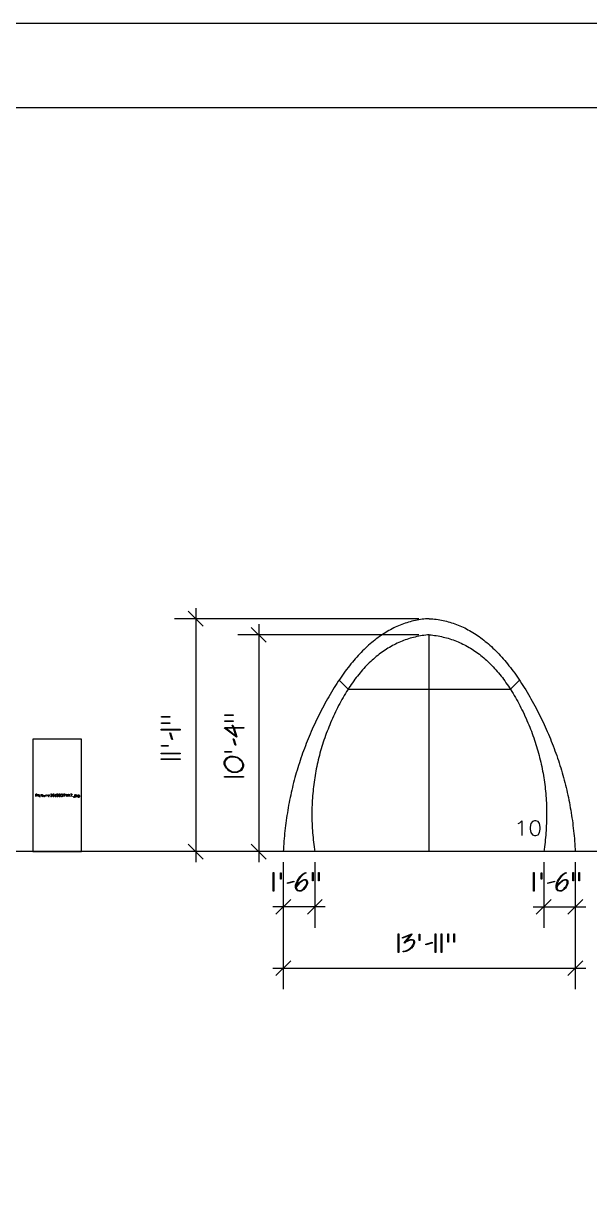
# Model space of a CAD drawing. Extents: x -97.3 to -8.2, y -85.6 to -26.1.
# Drawn here: x -70.1 to -61.76, y -43.29 to -26.12 of the extents above; entities that cross this region are included whole.
import ezdxf

# ---------------------------------------------------------------- set-up
doc = ezdxf.new("R2010")
doc.units = 0
doc.layers.add('DIMENSION', color=18, linetype='CONTINUOUS')
doc.layers.add('NONE', color=18, linetype='CONTINUOUS')

msp = doc.modelspace()

# ---------------------------------------------------------------- linework, layer by layer
at = {"layer": 'DIMENSION'}
for points in [[(-67.453, -35.006), (-67.672, -34.787)], [(-67.562, -34.742), (-67.562, -34.896)], [(-64.273, -34.896), (-67.872, -34.896)], [(-67.562, -34.896), (-67.562, -38.328)], [(-66.524, -35.243), (-66.743, -35.024)], [(-66.633, -34.978), (-66.633, -35.133)], [(-64.275, -35.133), (-66.943, -35.133)], [(-66.633, -35.133), (-66.633, -38.328)], [(-67.672, -38.219), (-67.453, -38.438)], [(-66.743, -38.219), (-66.524, -38.438)], [(-66.426, -38.328), (-67.872, -38.328)], [(-67.562, -38.328), (-67.562, -38.483)], [(-66.426, -38.328), (-66.943, -38.328)], [(-66.633, -38.328), (-66.633, -38.483)], [(-66.271, -38.483), (-66.271, -40.354)], [(-66.271, -38.483), (-66.271, -39.451)], [(-65.807, -38.483), (-65.807, -39.451)], [(-62.433, -38.483), (-62.433, -39.451)], [(-61.969, -38.483), (-61.969, -40.354)], [(-61.969, -38.483), (-61.969, -39.451)], [(-66.271, -39.141), (-66.426, -39.141)], [(-66.162, -39.032), (-66.38, -39.251)], [(-65.807, -39.141), (-66.271, -39.141)], [(-65.916, -39.251), (-65.697, -39.032)], [(-65.652, -39.141), (-65.807, -39.141)], [(-62.588, -39.141), (-62.433, -39.141)], [(-62.324, -39.032), (-62.543, -39.251)], [(-62.433, -39.141), (-61.969, -39.141)], [(-62.078, -39.251), (-61.859, -39.032)], [(-61.969, -39.141), (-61.814, -39.141)], [(-66.162, -39.935), (-66.38, -40.153)], [(-62.078, -40.153), (-61.859, -39.935)], [(-66.426, -40.044), (-66.271, -40.044)], [(-66.271, -40.044), (-61.969, -40.044)], [(-61.969, -40.044), (-61.814, -40.044)]]:
    msp.add_lwpolyline(points, dxfattribs=at)
for points in [[(-67.943, -36.338), (-67.943, -36.348), (-68.068, -36.348), (-68.068, -36.338)], [(-67.009, -36.312), (-67.009, -36.322), (-67.134, -36.322), (-67.134, -36.312)], [(-67.791, -36.526), (-67.791, -36.536), (-68.069, -36.536), (-68.069, -36.526)], [(-68.068, -36.428), (-67.943, -36.428), (-67.943, -36.438), (-68.068, -36.438)], [(-67.012, -36.465), (-67, -36.5), (-66.854, -36.5), (-66.854, -36.511), (-66.997, -36.511), (-66.954, -36.636), (-66.961, -36.64), (-67.137, -36.507), (-67.133, -36.5), (-67.011, -36.5), (-67.023, -36.465)], [(-67.134, -36.401), (-67.009, -36.401), (-67.009, -36.411), (-67.134, -36.411)], [(-67.007, -36.511), (-67.115, -36.511), (-66.97, -36.62)], [(-67.931, -36.58), (-67.904, -36.676), (-67.915, -36.676), (-67.942, -36.58)], [(-66.998, -36.665), (-66.97, -36.761), (-66.981, -36.761), (-67.008, -36.665)], [(-67.791, -36.876), (-67.791, -36.886), (-68.069, -36.886), (-68.069, -36.876)], [(-67.968, -36.766), (-67.968, -36.776), (-68.064, -36.776), (-68.064, -36.766)], [(-67.035, -36.851), (-67.035, -36.861), (-67.13, -36.861), (-67.13, -36.851)], [(-67.791, -36.962), (-67.791, -36.972), (-68.069, -36.972), (-68.069, -36.962)], [(-66.971, -36.93), (-66.948, -36.936), (-66.909, -36.96), (-66.892, -36.979), (-66.875, -36.998), (-66.858, -37.037), (-66.858, -37.058), (-66.858, -37.069), (-66.864, -37.09), (-66.869, -37.1), (-66.887, -37.131), (-66.95, -37.162), (-66.995, -37.162), (-67.022, -37.162), (-67.071, -37.139), (-67.095, -37.115), (-67.117, -37.092), (-67.14, -37.044), (-67.14, -37.019), (-67.14, -37.004), (-67.131, -36.98), (-67.123, -36.969), (-67.103, -36.946), (-67.052, -36.923), (-67.021, -36.923), (-67.009, -36.923), (-66.984, -36.926)], [(-66.973, -36.94), (-66.986, -36.937), (-67.01, -36.934), (-67.021, -36.934), (-67.05, -36.934), (-67.096, -36.955), (-67.114, -36.976), (-67.122, -36.986), (-67.13, -37.008), (-67.13, -37.02), (-67.13, -37.043), (-67.109, -37.088), (-67.087, -37.109), (-67.066, -37.13), (-67.02, -37.152), (-66.995, -37.152), (-66.954, -37.152), (-66.895, -37.123), (-66.878, -37.095), (-66.873, -37.086), (-66.868, -37.067), (-66.868, -37.057), (-66.868, -37.038), (-66.884, -37.002), (-66.9, -36.985), (-66.916, -36.968), (-66.952, -36.946)], [(-66.858, -37.223), (-66.858, -37.233), (-67.135, -37.233), (-67.135, -37.223)], [(-66.41, -38.912), (-66.421, -38.912), (-66.421, -38.634), (-66.41, -38.634)], [(-66.3, -38.735), (-66.31, -38.735), (-66.31, -38.639), (-66.3, -38.639)], [(-66.114, -38.772), (-66.21, -38.799), (-66.21, -38.789), (-66.114, -38.761)], [(-65.918, -38.762), (-65.917, -38.765), (-65.915, -38.774), (-65.915, -38.779), (-65.915, -38.798), (-65.933, -38.841), (-65.951, -38.864), (-65.97, -38.888), (-66.008, -38.912), (-66.028, -38.912), (-66.041, -38.912), (-66.063, -38.903), (-66.071, -38.894), (-66.081, -38.884), (-66.09, -38.857), (-66.09, -38.84), (-66.09, -38.824), (-66.078, -38.785), (-66.066, -38.761), (-66.053, -38.738), (-66.025, -38.697), (-66.008, -38.679), (-65.989, -38.66), (-65.955, -38.639), (-65.94, -38.637), (-65.94, -38.647), (-65.954, -38.649), (-65.985, -38.669), (-66.003, -38.688), (-66.018, -38.704), (-66.045, -38.743), (-66.057, -38.766), (-66.068, -38.788), (-66.08, -38.825), (-66.08, -38.839), (-66.08, -38.854), (-66.072, -38.877), (-66.064, -38.886), (-66.056, -38.894), (-66.038, -38.902), (-66.027, -38.902), (-66.01, -38.902), (-65.976, -38.88), (-65.958, -38.857), (-65.942, -38.836), (-65.925, -38.798), (-65.925, -38.781), (-65.925, -38.777), (-65.927, -38.769), (-65.928, -38.766), (-65.932, -38.758), (-65.944, -38.75), (-65.952, -38.75), (-65.962, -38.75), (-65.988, -38.76), (-66.003, -38.771), (-66.016, -38.78), (-66.04, -38.802), (-66.052, -38.815), (-66.063, -38.827), (-66.074, -38.845), (-66.075, -38.85), (-66.077, -38.837), (-66.076, -38.831), (-66.063, -38.813), (-66.052, -38.801), (-66.041, -38.789), (-66.016, -38.768), (-66.003, -38.759), (-65.988, -38.749), (-65.961, -38.739), (-65.95, -38.739), (-65.939, -38.739), (-65.923, -38.75)], [(-65.832, -38.636), (-65.832, -38.76), (-65.842, -38.76), (-65.842, -38.636)], [(-65.743, -38.76), (-65.753, -38.76), (-65.753, -38.636), (-65.743, -38.636)], [(-62.572, -38.912), (-62.583, -38.912), (-62.583, -38.634), (-62.572, -38.634)], [(-62.462, -38.735), (-62.472, -38.735), (-62.472, -38.639), (-62.462, -38.639)], [(-62.276, -38.772), (-62.372, -38.799), (-62.372, -38.789), (-62.276, -38.761)], [(-62.08, -38.762), (-62.079, -38.765), (-62.078, -38.774), (-62.078, -38.779), (-62.078, -38.798), (-62.095, -38.841), (-62.113, -38.864), (-62.132, -38.888), (-62.171, -38.912), (-62.19, -38.912), (-62.203, -38.912), (-62.225, -38.903), (-62.233, -38.894), (-62.243, -38.884), (-62.252, -38.857), (-62.252, -38.84), (-62.252, -38.824), (-62.24, -38.785), (-62.228, -38.761), (-62.216, -38.738), (-62.187, -38.697), (-62.17, -38.679), (-62.151, -38.66), (-62.117, -38.639), (-62.102, -38.637), (-62.102, -38.647), (-62.116, -38.649), (-62.147, -38.669), (-62.165, -38.688), (-62.18, -38.704), (-62.208, -38.743), (-62.219, -38.766), (-62.23, -38.788), (-62.242, -38.825), (-62.242, -38.839), (-62.242, -38.854), (-62.234, -38.877), (-62.226, -38.886), (-62.218, -38.894), (-62.2, -38.902), (-62.189, -38.902), (-62.172, -38.902), (-62.138, -38.88), (-62.12, -38.857), (-62.104, -38.836), (-62.087, -38.798), (-62.087, -38.781), (-62.087, -38.777), (-62.089, -38.769), (-62.09, -38.766), (-62.094, -38.758), (-62.106, -38.75), (-62.114, -38.75), (-62.124, -38.75), (-62.15, -38.76), (-62.165, -38.771), (-62.178, -38.78), (-62.202, -38.802), (-62.214, -38.815), (-62.225, -38.827), (-62.237, -38.845), (-62.237, -38.85), (-62.239, -38.837), (-62.238, -38.831), (-62.225, -38.813), (-62.214, -38.801), (-62.203, -38.789), (-62.178, -38.768), (-62.165, -38.759), (-62.15, -38.749), (-62.123, -38.739), (-62.112, -38.739), (-62.101, -38.739), (-62.085, -38.75)], [(-61.994, -38.636), (-61.994, -38.76), (-62.004, -38.76), (-62.004, -38.636)], [(-61.905, -38.76), (-61.915, -38.76), (-61.915, -38.636), (-61.905, -38.636)], [(-64.567, -39.815), (-64.577, -39.815), (-64.577, -39.537), (-64.567, -39.537)], [(-64.343, -39.636), (-64.34, -39.641), (-64.336, -39.652), (-64.336, -39.659), (-64.336, -39.67), (-64.345, -39.696), (-64.354, -39.711), (-64.362, -39.724), (-64.382, -39.749), (-64.394, -39.76), (-64.404, -39.77), (-64.433, -39.786), (-64.451, -39.793), (-64.467, -39.799), (-64.491, -39.805), (-64.5, -39.805), (-64.501, -39.805), (-64.503, -39.804), (-64.504, -39.804), (-64.504, -39.794), (-64.503, -39.794), (-64.501, -39.794), (-64.499, -39.794), (-64.491, -39.794), (-64.468, -39.788), (-64.453, -39.783), (-64.436, -39.776), (-64.411, -39.761), (-64.401, -39.752), (-64.39, -39.741), (-64.371, -39.719), (-64.363, -39.707), (-64.355, -39.694), (-64.346, -39.67), (-64.346, -39.661), (-64.346, -39.656), (-64.349, -39.647), (-64.351, -39.643), (-64.356, -39.636), (-64.372, -39.63), (-64.383, -39.63), (-64.396, -39.63), (-64.427, -39.64), (-64.445, -39.65), (-64.461, -39.659), (-64.477, -39.673), (-64.477, -39.678), (-64.49, -39.671), (-64.397, -39.557), (-64.514, -39.603), (-64.514, -39.592), (-64.379, -39.539), (-64.375, -39.546), (-64.453, -39.644), (-64.432, -39.632), (-64.395, -39.621), (-64.38, -39.621), (-64.367, -39.621), (-64.349, -39.629)], [(-64.261, -39.638), (-64.271, -39.638), (-64.271, -39.542), (-64.261, -39.542)], [(-64.021, -39.815), (-64.031, -39.815), (-64.031, -39.537), (-64.021, -39.537)], [(-63.935, -39.815), (-63.946, -39.815), (-63.946, -39.537), (-63.935, -39.537)], [(-63.838, -39.539), (-63.838, -39.663), (-63.848, -39.663), (-63.848, -39.539)], [(-63.748, -39.663), (-63.758, -39.663), (-63.758, -39.539), (-63.748, -39.539)], [(-64.075, -39.675), (-64.171, -39.702), (-64.171, -39.692), (-64.075, -39.664)]]:
    msp.add_lwpolyline(points, close=True, dxfattribs=at)
at = {"layer": 'NONE'}
for points in [[(-97.313, -26.124), (-8.161, -26.124), (-8.161, -85.559), (-97.313, -85.559)], [(-94.836, -27.363), (-13.733, -27.363), (-13.733, -84.321), (-94.836, -84.321)], [(-69.96, -38.328), (-69.245, -38.328), (-69.245, -36.67), (-69.96, -36.67)], [(-69.883, -37.488), (-69.884, -37.488), (-69.884, -37.482), (-69.883, -37.482)], [(-69.883, -37.516), (-69.884, -37.516), (-69.884, -37.494), (-69.883, -37.494)], [(-69.85, -37.517), (-69.867, -37.517), (-69.873, -37.511), (-69.873, -37.499), (-69.867, -37.493), (-69.85, -37.493), (-69.85, -37.494), (-69.867, -37.494), (-69.872, -37.499), (-69.872, -37.511), (-69.867, -37.516), (-69.85, -37.516)], [(-69.816, -37.511), (-69.821, -37.517), (-69.828, -37.511), (-69.828, -37.494), (-69.838, -37.494), (-69.838, -37.493), (-69.828, -37.493), (-69.828, -37.482), (-69.827, -37.482), (-69.827, -37.493), (-69.816, -37.493), (-69.816, -37.494), (-69.827, -37.494), (-69.827, -37.511), (-69.821, -37.516), (-69.816, -37.51)], [(-69.781, -37.516), (-69.782, -37.516), (-69.782, -37.506), (-69.793, -37.517), (-69.799, -37.517), (-69.805, -37.511), (-69.805, -37.494), (-69.804, -37.494), (-69.804, -37.511), (-69.799, -37.516), (-69.793, -37.516), (-69.782, -37.505), (-69.782, -37.494), (-69.781, -37.494)], [(-69.747, -37.499), (-69.748, -37.5), (-69.754, -37.494), (-69.759, -37.494), (-69.77, -37.505), (-69.77, -37.516), (-69.771, -37.516), (-69.771, -37.494), (-69.77, -37.494), (-69.77, -37.504), (-69.759, -37.493), (-69.753, -37.493)], [(-69.679, -37.511), (-69.685, -37.517), (-69.697, -37.517), (-69.703, -37.511), (-69.702, -37.51), (-69.697, -37.516), (-69.685, -37.516), (-69.68, -37.511), (-69.68, -37.505), (-69.685, -37.5), (-69.691, -37.5), (-69.691, -37.499), (-69.685, -37.499), (-69.68, -37.493), (-69.68, -37.488), (-69.685, -37.483), (-69.697, -37.483), (-69.702, -37.488), (-69.703, -37.488), (-69.697, -37.482), (-69.685, -37.482), (-69.679, -37.488), (-69.679, -37.494), (-69.685, -37.499), (-69.679, -37.505)], [(-69.645, -37.511), (-69.651, -37.517), (-69.663, -37.517), (-69.669, -37.511), (-69.668, -37.51), (-69.662, -37.516), (-69.651, -37.516), (-69.646, -37.511), (-69.646, -37.499), (-69.651, -37.494), (-69.669, -37.494), (-69.669, -37.482), (-69.646, -37.482), (-69.646, -37.483), (-69.668, -37.483), (-69.668, -37.493), (-69.651, -37.493), (-69.645, -37.499)], [(-69.623, -37.517), (-69.634, -37.517), (-69.634, -37.516), (-69.629, -37.516), (-69.629, -37.483), (-69.634, -37.488), (-69.635, -37.488), (-69.629, -37.482), (-69.628, -37.482), (-69.628, -37.516), (-69.623, -37.516)], [(-69.588, -37.511), (-69.594, -37.517), (-69.606, -37.517), (-69.612, -37.511), (-69.611, -37.51), (-69.606, -37.516), (-69.595, -37.516), (-69.589, -37.511), (-69.589, -37.499), (-69.595, -37.494), (-69.612, -37.494), (-69.612, -37.482), (-69.589, -37.482), (-69.589, -37.483), (-69.611, -37.483), (-69.611, -37.493), (-69.594, -37.493), (-69.588, -37.499)], [(-69.554, -37.511), (-69.56, -37.517), (-69.572, -37.517), (-69.578, -37.511), (-69.578, -37.505), (-69.572, -37.499), (-69.578, -37.494), (-69.578, -37.488), (-69.572, -37.482), (-69.56, -37.482), (-69.554, -37.488), (-69.554, -37.494), (-69.56, -37.499), (-69.554, -37.505)], [(-69.555, -37.493), (-69.555, -37.488), (-69.561, -37.483), (-69.572, -37.483), (-69.577, -37.488), (-69.577, -37.493), (-69.572, -37.499), (-69.561, -37.499)], [(-69.555, -37.511), (-69.555, -37.505), (-69.561, -37.5), (-69.572, -37.5), (-69.577, -37.505), (-69.577, -37.511), (-69.572, -37.516), (-69.561, -37.516)], [(-69.52, -37.511), (-69.526, -37.517), (-69.538, -37.517), (-69.544, -37.511), (-69.543, -37.51), (-69.538, -37.516), (-69.527, -37.516), (-69.521, -37.511), (-69.521, -37.505), (-69.527, -37.5), (-69.532, -37.5), (-69.532, -37.499), (-69.527, -37.499), (-69.521, -37.493), (-69.521, -37.488), (-69.527, -37.483), (-69.538, -37.483), (-69.543, -37.488), (-69.544, -37.488), (-69.538, -37.482), (-69.526, -37.482), (-69.52, -37.488), (-69.52, -37.494), (-69.526, -37.499), (-69.52, -37.505)], [(-69.486, -37.482), (-69.503, -37.516), (-69.504, -37.516), (-69.487, -37.483), (-69.509, -37.483), (-69.509, -37.482)], [(-69.453, -37.505), (-69.458, -37.505), (-69.458, -37.516), (-69.459, -37.516), (-69.459, -37.505), (-69.476, -37.505), (-69.458, -37.481), (-69.458, -37.505), (-69.453, -37.505)], [(-69.459, -37.505), (-69.459, -37.483), (-69.475, -37.505)], [(-69.419, -37.505), (-69.424, -37.505), (-69.424, -37.516), (-69.425, -37.516), (-69.425, -37.505), (-69.442, -37.505), (-69.424, -37.481), (-69.424, -37.505), (-69.419, -37.505)], [(-69.425, -37.505), (-69.425, -37.483), (-69.441, -37.505)], [(-69.384, -37.482), (-69.401, -37.516), (-69.402, -37.516), (-69.385, -37.483), (-69.407, -37.483), (-69.407, -37.482)], [(-69.373, -37.516), (-69.374, -37.516), (-69.374, -37.511), (-69.373, -37.511)], [(-69.345, -37.522), (-69.35, -37.528), (-69.356, -37.528), (-69.362, -37.522), (-69.362, -37.522), (-69.356, -37.527), (-69.351, -37.527), (-69.345, -37.522), (-69.345, -37.494), (-69.345, -37.494)], [(-69.345, -37.488), (-69.345, -37.488), (-69.345, -37.482), (-69.345, -37.482)], [(-69.276, -37.522), (-69.282, -37.528), (-69.294, -37.528), (-69.3, -37.522), (-69.299, -37.522), (-69.294, -37.527), (-69.283, -37.527), (-69.277, -37.522), (-69.277, -37.517), (-69.294, -37.517), (-69.3, -37.511), (-69.3, -37.499), (-69.294, -37.493), (-69.282, -37.493), (-69.276, -37.499)], [(-69.277, -37.516), (-69.277, -37.499), (-69.283, -37.494), (-69.294, -37.494), (-69.299, -37.499), (-69.299, -37.511), (-69.294, -37.516)], [(-62.548, -38.089), (-62.517, -38.079), (-62.497, -38.048), (-62.486, -37.996), (-62.486, -37.965), (-62.497, -37.913), (-62.517, -37.882), (-62.548, -37.872), (-62.569, -37.872), (-62.6, -37.882), (-62.621, -37.913), (-62.631, -37.965), (-62.631, -37.996), (-62.621, -38.048), (-62.6, -38.079), (-62.569, -38.089)]]:
    msp.add_lwpolyline(points, close=True, dxfattribs=at)
for points in [[(-64.121, -34.896), (-64.147, -34.898), (-64.173, -34.9), (-64.198, -34.902), (-64.224, -34.905), (-64.249, -34.909), (-64.275, -34.913), (-64.3, -34.917), (-64.325, -34.922), (-64.35, -34.927), (-64.375, -34.933), (-64.4, -34.94), (-64.425, -34.947), (-64.45, -34.955), (-64.474, -34.963), (-64.499, -34.971), (-64.523, -34.98), (-64.547, -34.99), (-64.572, -35), (-64.596, -35.01), (-64.62, -35.021), (-64.644, -35.033), (-64.667, -35.045), (-64.691, -35.058), (-64.715, -35.071), (-64.738, -35.084), (-64.762, -35.098), (-64.785, -35.113), (-64.808, -35.128), (-64.831, -35.144), (-64.854, -35.16), (-64.877, -35.177), (-64.9, -35.194), (-64.923, -35.211), (-64.946, -35.23), (-64.968, -35.248), (-64.991, -35.267), (-65.013, -35.287), (-65.035, -35.307), (-65.057, -35.328), (-65.08, -35.349), (-65.102, -35.371), (-65.123, -35.393), (-65.145, -35.416), (-65.167, -35.439), (-65.188, -35.463), (-65.21, -35.487), (-65.231, -35.512), (-65.253, -35.537), (-65.274, -35.563), (-65.295, -35.589), (-65.316, -35.616), (-65.337, -35.644), (-65.358, -35.671), (-65.378, -35.7), (-65.399, -35.729), (-65.42, -35.758), (-65.44, -35.788), (-65.46, -35.818), (-65.481, -35.849), (-65.501, -35.88), (-65.521, -35.912), (-65.541, -35.945), (-65.56, -35.977), (-65.58, -36.011), (-65.6, -36.045), (-65.619, -36.078), (-65.638, -36.112), (-65.657, -36.146), (-65.675, -36.18), (-65.693, -36.214), (-65.711, -36.248), (-65.729, -36.283), (-65.746, -36.317), (-65.763, -36.351), (-65.78, -36.386), (-65.797, -36.421), (-65.813, -36.455), (-65.829, -36.49), (-65.844, -36.525), (-65.86, -36.56), (-65.875, -36.595), (-65.89, -36.63), (-65.904, -36.665), (-65.919, -36.7), (-65.933, -36.735), (-65.946, -36.771), (-65.96, -36.806), (-65.973, -36.842), (-65.986, -36.877), (-65.998, -36.913), (-66.011, -36.949), (-66.023, -36.985), (-66.034, -37.021), (-66.046, -37.057), (-66.057, -37.093), (-66.068, -37.129), (-66.079, -37.165), (-66.089, -37.201), (-66.099, -37.238), (-66.109, -37.274), (-66.119, -37.311), (-66.128, -37.348), (-66.137, -37.384), (-66.146, -37.421), (-66.154, -37.458), (-66.162, -37.495), (-66.17, -37.532), (-66.178, -37.569), (-66.185, -37.606), (-66.192, -37.644), (-66.199, -37.681), (-66.205, -37.718), (-66.211, -37.756), (-66.217, -37.794), (-66.223, -37.831), (-66.228, -37.869), (-66.233, -37.907), (-66.238, -37.945), (-66.243, -37.983), (-66.247, -38.021), (-66.251, -38.059), (-66.255, -38.097), (-66.258, -38.136), (-66.261, -38.174), (-66.264, -38.213), (-66.267, -38.251), (-66.269, -38.29), (-66.271, -38.328)], [(-64.119, -34.896), (-64.093, -34.898), (-64.067, -34.9), (-64.041, -34.902), (-64.016, -34.905), (-63.99, -34.909), (-63.965, -34.913), (-63.94, -34.917), (-63.915, -34.922), (-63.889, -34.927), (-63.865, -34.933), (-63.84, -34.94), (-63.815, -34.947), (-63.79, -34.955), (-63.766, -34.963), (-63.741, -34.971), (-63.717, -34.98), (-63.692, -34.99), (-63.668, -35), (-63.644, -35.01), (-63.62, -35.021), (-63.596, -35.033), (-63.572, -35.045), (-63.549, -35.058), (-63.525, -35.071), (-63.501, -35.084), (-63.478, -35.098), (-63.455, -35.113), (-63.431, -35.128), (-63.408, -35.144), (-63.385, -35.16), (-63.362, -35.177), (-63.339, -35.194), (-63.317, -35.211), (-63.294, -35.23), (-63.272, -35.248), (-63.249, -35.267), (-63.227, -35.287), (-63.204, -35.307), (-63.182, -35.328), (-63.16, -35.349), (-63.138, -35.371), (-63.116, -35.393), (-63.095, -35.416), (-63.073, -35.439), (-63.051, -35.463), (-63.03, -35.487), (-63.008, -35.512), (-62.987, -35.537), (-62.966, -35.563), (-62.945, -35.589), (-62.924, -35.616), (-62.903, -35.644), (-62.882, -35.671), (-62.861, -35.7), (-62.841, -35.729), (-62.82, -35.758), (-62.8, -35.788), (-62.779, -35.818), (-62.759, -35.849), (-62.739, -35.88), (-62.719, -35.912), (-62.699, -35.945), (-62.679, -35.977), (-62.659, -36.011), (-62.64, -36.045), (-62.621, -36.078), (-62.602, -36.112), (-62.583, -36.146), (-62.564, -36.18), (-62.546, -36.214), (-62.528, -36.248), (-62.511, -36.283), (-62.493, -36.317), (-62.476, -36.351), (-62.46, -36.386), (-62.443, -36.421), (-62.427, -36.455), (-62.411, -36.49), (-62.395, -36.525), (-62.38, -36.56), (-62.365, -36.595), (-62.35, -36.63), (-62.335, -36.665), (-62.321, -36.7), (-62.307, -36.735), (-62.293, -36.771), (-62.28, -36.806), (-62.267, -36.842), (-62.254, -36.877), (-62.241, -36.913), (-62.229, -36.949), (-62.217, -36.985), (-62.205, -37.021), (-62.194, -37.057), (-62.183, -37.093), (-62.172, -37.129), (-62.161, -37.165), (-62.151, -37.201), (-62.14, -37.238), (-62.131, -37.274), (-62.121, -37.311), (-62.112, -37.348), (-62.103, -37.384), (-62.094, -37.421), (-62.086, -37.458), (-62.078, -37.495), (-62.07, -37.532), (-62.062, -37.569), (-62.055, -37.606), (-62.048, -37.644), (-62.041, -37.681), (-62.035, -37.718), (-62.028, -37.756), (-62.022, -37.794), (-62.017, -37.831), (-62.011, -37.869), (-62.006, -37.907), (-62.002, -37.945), (-61.997, -37.983), (-61.993, -38.021), (-61.989, -38.059), (-61.985, -38.097), (-61.982, -38.136), (-61.979, -38.174), (-61.976, -38.213), (-61.973, -38.251), (-61.971, -38.29), (-61.969, -38.328)], [(-64.12, -35.133), (-64.146, -35.136), (-64.172, -35.138), (-64.198, -35.142), (-64.224, -35.146), (-64.25, -35.15), (-64.275, -35.155), (-64.301, -35.16), (-64.326, -35.166), (-64.351, -35.172), (-64.376, -35.178), (-64.4, -35.185), (-64.425, -35.193), (-64.449, -35.201), (-64.473, -35.209), (-64.497, -35.218), (-64.521, -35.227), (-64.545, -35.237), (-64.568, -35.247), (-64.591, -35.258), (-64.615, -35.269), (-64.638, -35.281), (-64.66, -35.293), (-64.683, -35.305), (-64.706, -35.318), (-64.728, -35.331), (-64.75, -35.345), (-64.772, -35.359), (-64.794, -35.374), (-64.816, -35.389), (-64.837, -35.405), (-64.859, -35.421), (-64.88, -35.438), (-64.901, -35.455), (-64.922, -35.472), (-64.942, -35.49), (-64.963, -35.508), (-64.983, -35.527), (-65.003, -35.547), (-65.023, -35.566), (-65.043, -35.586), (-65.063, -35.607), (-65.083, -35.628), (-65.102, -35.65), (-65.121, -35.672), (-65.14, -35.694), (-65.159, -35.717), (-65.178, -35.741), (-65.196, -35.764), (-65.215, -35.789), (-65.233, -35.813), (-65.251, -35.839), (-65.269, -35.864), (-65.287, -35.89), (-65.304, -35.917), (-65.321, -35.944), (-65.339, -35.971), (-65.356, -35.999), (-65.373, -36.028), (-65.389, -36.056), (-65.406, -36.086), (-65.422, -36.115), (-65.439, -36.146), (-65.455, -36.176), (-65.47, -36.207), (-65.486, -36.239), (-65.501, -36.27), (-65.516, -36.302), (-65.531, -36.333), (-65.545, -36.365), (-65.559, -36.396), (-65.573, -36.428), (-65.586, -36.46), (-65.599, -36.492), (-65.612, -36.523), (-65.624, -36.555), (-65.637, -36.587), (-65.648, -36.619), (-65.66, -36.651), (-65.671, -36.684), (-65.681, -36.716), (-65.692, -36.748), (-65.702, -36.78), (-65.711, -36.813), (-65.721, -36.845), (-65.73, -36.878), (-65.739, -36.91), (-65.747, -36.943), (-65.755, -36.975), (-65.763, -37.008), (-65.77, -37.041), (-65.777, -37.074), (-65.784, -37.107), (-65.79, -37.14), (-65.796, -37.173), (-65.802, -37.206), (-65.808, -37.239), (-65.813, -37.272), (-65.817, -37.305), (-65.822, -37.338), (-65.826, -37.372), (-65.83, -37.405), (-65.833, -37.439), (-65.836, -37.472), (-65.839, -37.506), (-65.841, -37.539), (-65.844, -37.573), (-65.845, -37.607), (-65.847, -37.641), (-65.848, -37.674), (-65.849, -37.708), (-65.849, -37.742), (-65.849, -37.776), (-65.849, -37.81), (-65.849, -37.845), (-65.848, -37.879), (-65.847, -37.913), (-65.845, -37.947), (-65.843, -37.982), (-65.841, -38.016), (-65.839, -38.051), (-65.836, -38.085), (-65.833, -38.12), (-65.829, -38.154), (-65.825, -38.189), (-65.821, -38.224), (-65.817, -38.259), (-65.812, -38.294), (-65.807, -38.328)], [(-64.12, -38.328), (-64.12, -35.133)], [(-64.12, -35.133), (-64.094, -35.136), (-64.067, -35.138), (-64.041, -35.142), (-64.016, -35.146), (-63.99, -35.15), (-63.964, -35.155), (-63.939, -35.16), (-63.914, -35.166), (-63.889, -35.172), (-63.864, -35.178), (-63.84, -35.185), (-63.815, -35.193), (-63.791, -35.201), (-63.767, -35.209), (-63.743, -35.218), (-63.719, -35.227), (-63.695, -35.237), (-63.672, -35.247), (-63.648, -35.258), (-63.625, -35.269), (-63.602, -35.281), (-63.579, -35.293), (-63.557, -35.305), (-63.534, -35.318), (-63.512, -35.331), (-63.49, -35.345), (-63.468, -35.359), (-63.446, -35.374), (-63.424, -35.389), (-63.402, -35.405), (-63.381, -35.421), (-63.36, -35.438), (-63.339, -35.455), (-63.318, -35.472), (-63.297, -35.49), (-63.277, -35.508), (-63.256, -35.527), (-63.236, -35.547), (-63.216, -35.566), (-63.196, -35.586), (-63.177, -35.607), (-63.157, -35.628), (-63.138, -35.65), (-63.119, -35.672), (-63.1, -35.694), (-63.081, -35.717), (-63.062, -35.741), (-63.043, -35.764), (-63.025, -35.789), (-63.007, -35.813), (-62.989, -35.839), (-62.971, -35.864), (-62.953, -35.89), (-62.936, -35.917), (-62.918, -35.944), (-62.901, -35.971), (-62.884, -35.999), (-62.867, -36.028), (-62.85, -36.056), (-62.834, -36.086), (-62.817, -36.115), (-62.801, -36.146), (-62.785, -36.176), (-62.769, -36.207), (-62.754, -36.239), (-62.738, -36.27), (-62.723, -36.302), (-62.709, -36.333), (-62.694, -36.365), (-62.68, -36.396), (-62.667, -36.428), (-62.653, -36.46), (-62.64, -36.492), (-62.628, -36.523), (-62.615, -36.555), (-62.603, -36.587), (-62.592, -36.619), (-62.58, -36.651), (-62.569, -36.684), (-62.558, -36.716), (-62.548, -36.748), (-62.538, -36.78), (-62.528, -36.813), (-62.519, -36.845), (-62.51, -36.878), (-62.501, -36.91), (-62.493, -36.943), (-62.485, -36.975), (-62.477, -37.008), (-62.47, -37.041), (-62.463, -37.074), (-62.456, -37.107), (-62.449, -37.14), (-62.443, -37.173), (-62.438, -37.206), (-62.432, -37.239), (-62.427, -37.272), (-62.422, -37.305), (-62.418, -37.338), (-62.414, -37.372), (-62.41, -37.405), (-62.407, -37.439), (-62.403, -37.472), (-62.401, -37.506), (-62.398, -37.539), (-62.396, -37.573), (-62.394, -37.607), (-62.393, -37.641), (-62.392, -37.674), (-62.391, -37.708), (-62.39, -37.742), (-62.39, -37.776), (-62.391, -37.81), (-62.391, -37.845), (-62.392, -37.879), (-62.393, -37.913), (-62.395, -37.947), (-62.396, -37.982), (-62.399, -38.016), (-62.401, -38.051), (-62.404, -38.085), (-62.407, -38.12), (-62.411, -38.154), (-62.414, -38.189), (-62.419, -38.224), (-62.423, -38.259), (-62.428, -38.294), (-62.433, -38.328)], [(-65.449, -35.801), (-65.316, -35.935)], [(-62.79, -35.801), (-62.918, -35.929)], [(-65.316, -35.935), (-62.922, -35.935)], [(-69.895, -37.494), (-69.901, -37.5), (-69.918, -37.5), (-69.918, -37.516), (-69.918, -37.516), (-69.918, -37.482), (-69.901, -37.482), (-69.895, -37.488), (-69.895, -37.494), (-69.896, -37.488), (-69.901, -37.483), (-69.918, -37.483), (-69.918, -37.499), (-69.901, -37.499), (-69.896, -37.493)], [(-69.713, -37.499), (-69.719, -37.505), (-69.736, -37.505), (-69.736, -37.511), (-69.731, -37.516), (-69.719, -37.516), (-69.719, -37.517), (-69.731, -37.517), (-69.737, -37.511), (-69.737, -37.499), (-69.731, -37.493), (-69.719, -37.493), (-69.713, -37.499), (-69.719, -37.494), (-69.731, -37.494), (-69.736, -37.499), (-69.736, -37.505), (-69.719, -37.505), (-69.714, -37.499)], [(-69.31, -37.511), (-69.316, -37.517), (-69.333, -37.517), (-69.333, -37.528), (-69.334, -37.528), (-69.334, -37.494), (-69.333, -37.494), (-69.333, -37.498), (-69.328, -37.493), (-69.316, -37.493), (-69.31, -37.499), (-69.31, -37.511), (-69.311, -37.499), (-69.317, -37.494), (-69.328, -37.494), (-69.333, -37.499), (-69.333, -37.516), (-69.317, -37.516), (-69.311, -37.511)], [(-62.808, -37.913), (-62.787, -37.903), (-62.756, -37.872), (-62.756, -38.089)], [(-18.756, -38.328), (-92.739, -38.328)]]:
    msp.add_lwpolyline(points, dxfattribs=at)

doc.saveas('drawing.dxf')
